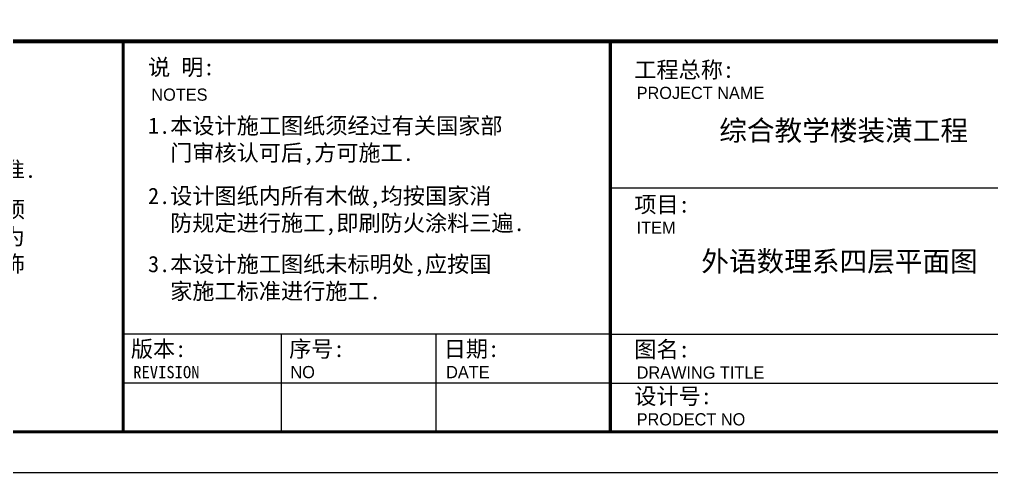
# Model space of a CAD drawing. Extents: x 1575758 to 1999219, y -897052 to -636879.
# Drawn here: x 1786653 to 1828608, y -850054 to -830527 of the extents above; entities that cross this region are included whole.
import ezdxf

# ---------------------------------------------------------------- set-up
doc = ezdxf.new("R2010")
doc.units = 0
doc.header["$LTSCALE"] = 1500
doc.header["$MEASUREMENT"] = 0
doc.layers.add('AXIS', color=7, linetype='CONTINUOUS', lineweight=5)
doc.styles.get("Standard").update_dxf_attribs({"font": 'simhei.ttf', "height": 1.2})

msp = doc.modelspace()

# ---------------------------------------------------------------- linework, layer by layer
at = {"layer": 'AXIS', "color": 250}
for p, q in [((1812156, -837784.5), (1833184.3, -837784.5)), ((1812156, -844094.7), (1791127.8, -844094.7)), ((1797959.7, -848301.5), (1797959.7, -844094.7)), ((1804633.4, -848301.5), (1804633.4, -844094.7)), ((1812156, -844094.7), (1833184.3, -844094.7)), ((1812156, -846198.1), (1791127.8, -846198.1)), ((1812156, -846198.1), (1833184.3, -846198.1))]:
    msp.add_line(p, q, dxfattribs=at)
msp.add_lwpolyline([(1719244.9, -748740.9), (1719244.9, -850054.3), (1855965.4, -850054.3), (1855965.4, -748740.9)], close=True, dxfattribs=at)
at = {"layer": 'AXIS', "color": 0, "const_width": 140.2}
msp.add_lwpolyline([(1720997.7, -750493.7), (1720997.7, -848301.5), (1854212.6, -848301.5), (1854212.6, -750493.7)], close=True, dxfattribs=at)
at = {"layer": 'AXIS', "color": 0}
for points, const_width in [([(1720997.7, -831474.4), (1854212.6, -831474.4)], 175.3), ([(1791127.8, -848301.5), (1791127.8, -831474.4)], 140.2), ([(1812156, -848301.5), (1812156, -831474.4)], 140.2)]:
    msp.add_lwpolyline(points, dxfattribs=dict(at, const_width=const_width))

# ---------------------------------------------------------------- texts
at = {"layer": 'AXIS', "color": 250, "attachment_point": 1}
for s, insert, char_height, width in [('{\\fSimHei|b0|i0|c134|p2;\\C5;说 明:}', (1792203.2, -832231.8), 701.131, 6476.823), ('{\\fSimHei|b0|i0|c134|p2;\\C5;工程总称:}', (1813188.7, -832342.4), 701.131, 6476.823), ('\\fￋￎￌ￥|b0|i0|c134|p2;\\C5;NOTES', (1792346.1, -833502.6), 525.848, 6476.823), ('\\fￋￎￌ￥|b0|i0|c134|p2;\\C5;PROJECT NAME', (1813290.3, -833429), 525.848, 6476.823), ('{\\fSimHei|b0|i0|c134|p2;\\C5;1.本设计施工图纸须经过有关国家部\\P  门审核认可后,方可施工.}', (1792203.2, -834754.3), 701.131, 17463.279), ('{\\fSimHei|b0|i0|c134|p2;\\C5;综合教学楼装潢工程}', (1816855.4, -834874.7), 874.895, 17614.867), ('{\\fSimHei|b0|i0|c134|p2;\\C5;2.若发现误差时,应以实际距离为准.}', (1772070.2, -836653), 701.131, 17463.279), ('{\\fSimHei|b0|i0|c134|p2;\\C5;2.设计图纸内所有木做,均按国家消\\P  防规定进行施工,即刷防火涂料三遍.}', (1792203.2, -837779.4), 701.131, 17463.279), ('{\\fSimHei|b0|i0|c134|p2;\\C5;项目:}', (1813188.7, -838150.3), 701.131, 6476.823), ('{\\fSimHei|b0|i0|c134|p2;\\C5;3.图纸中标高是以地面饰面层(吊顶\\P饰面层)做完后的地面(吊顶)标高为\\P相对零标高(即以扣除地面(吊顶)饰\\P面层高度)}', (1772070.2, -838366.5), 701.131, 17463.279), ('\\fￋￎￌ￥|b0|i0|c134|p2;\\C5;ITEM', (1813290.3, -839237), 525.848, 6476.823), ('{\\fSimHei|b0|i0|c134|p2;\\C5;3.本设计施工图纸未标明处,应按国\\P  家施工标准进行施工.}', (1792203.2, -840717.5), 701.131, 17463.279), ('{\\C5;外语数理系四层平面图}', (1816079.9, -840512.2), 874.895, 17614.867), ('{\\fSimHei|b0|i0|c134|p2;\\C5;版本:}', (1791460.5, -844374.8), 701.131, 6476.823), ('{\\fSimHei|b0|i0|c134|p2;\\C5;序号:}', (1798292.4, -844374.8), 701.131, 6476.823), ('{\\fSimHei|b0|i0|c134|p2;\\C5;日期:}', (1804966.1, -844374.8), 701.131, 6476.823), ('{\\fSimHei|b0|i0|c134|p2;\\C5;图名:}', (1813188.7, -844394), 701.131, 7730.349), ('{\\fSimSun|b0|i0|c134|p2;\\C5;REVISION}', (1791562, -845462.2), 525.848, 6476.823), ('\\fￋￎￌ￥|b0|i0|c134|p2;\\C5;NO', (1798348.5, -845462.2), 525.848, 6476.823), ('\\fￋￎￌ￥|b0|i0|c134|p2;\\C5;DATE', (1805067.7, -845462.2), 525.848, 6476.823), ('\\fￋￎￌ￥|b0|i0|c134|p2;\\C5;DRAWING TITLE', (1813290.3, -845480.7), 525.848, 6476.823), ('{\\fSimHei|b0|i0|c134|p2;\\C5;设计号:}', (1813188.7, -846410.6), 701.131, 6476.823), ('\\fￋￎￌ￥|b0|i0|c134|p2;\\C5;PRODECT NO', (1813290.3, -847498), 525.848, 10946.369)]:
    msp.add_mtext(s, dxfattribs=dict(at, insert=insert, char_height=char_height, width=width))

doc.saveas('drawing.dxf')
